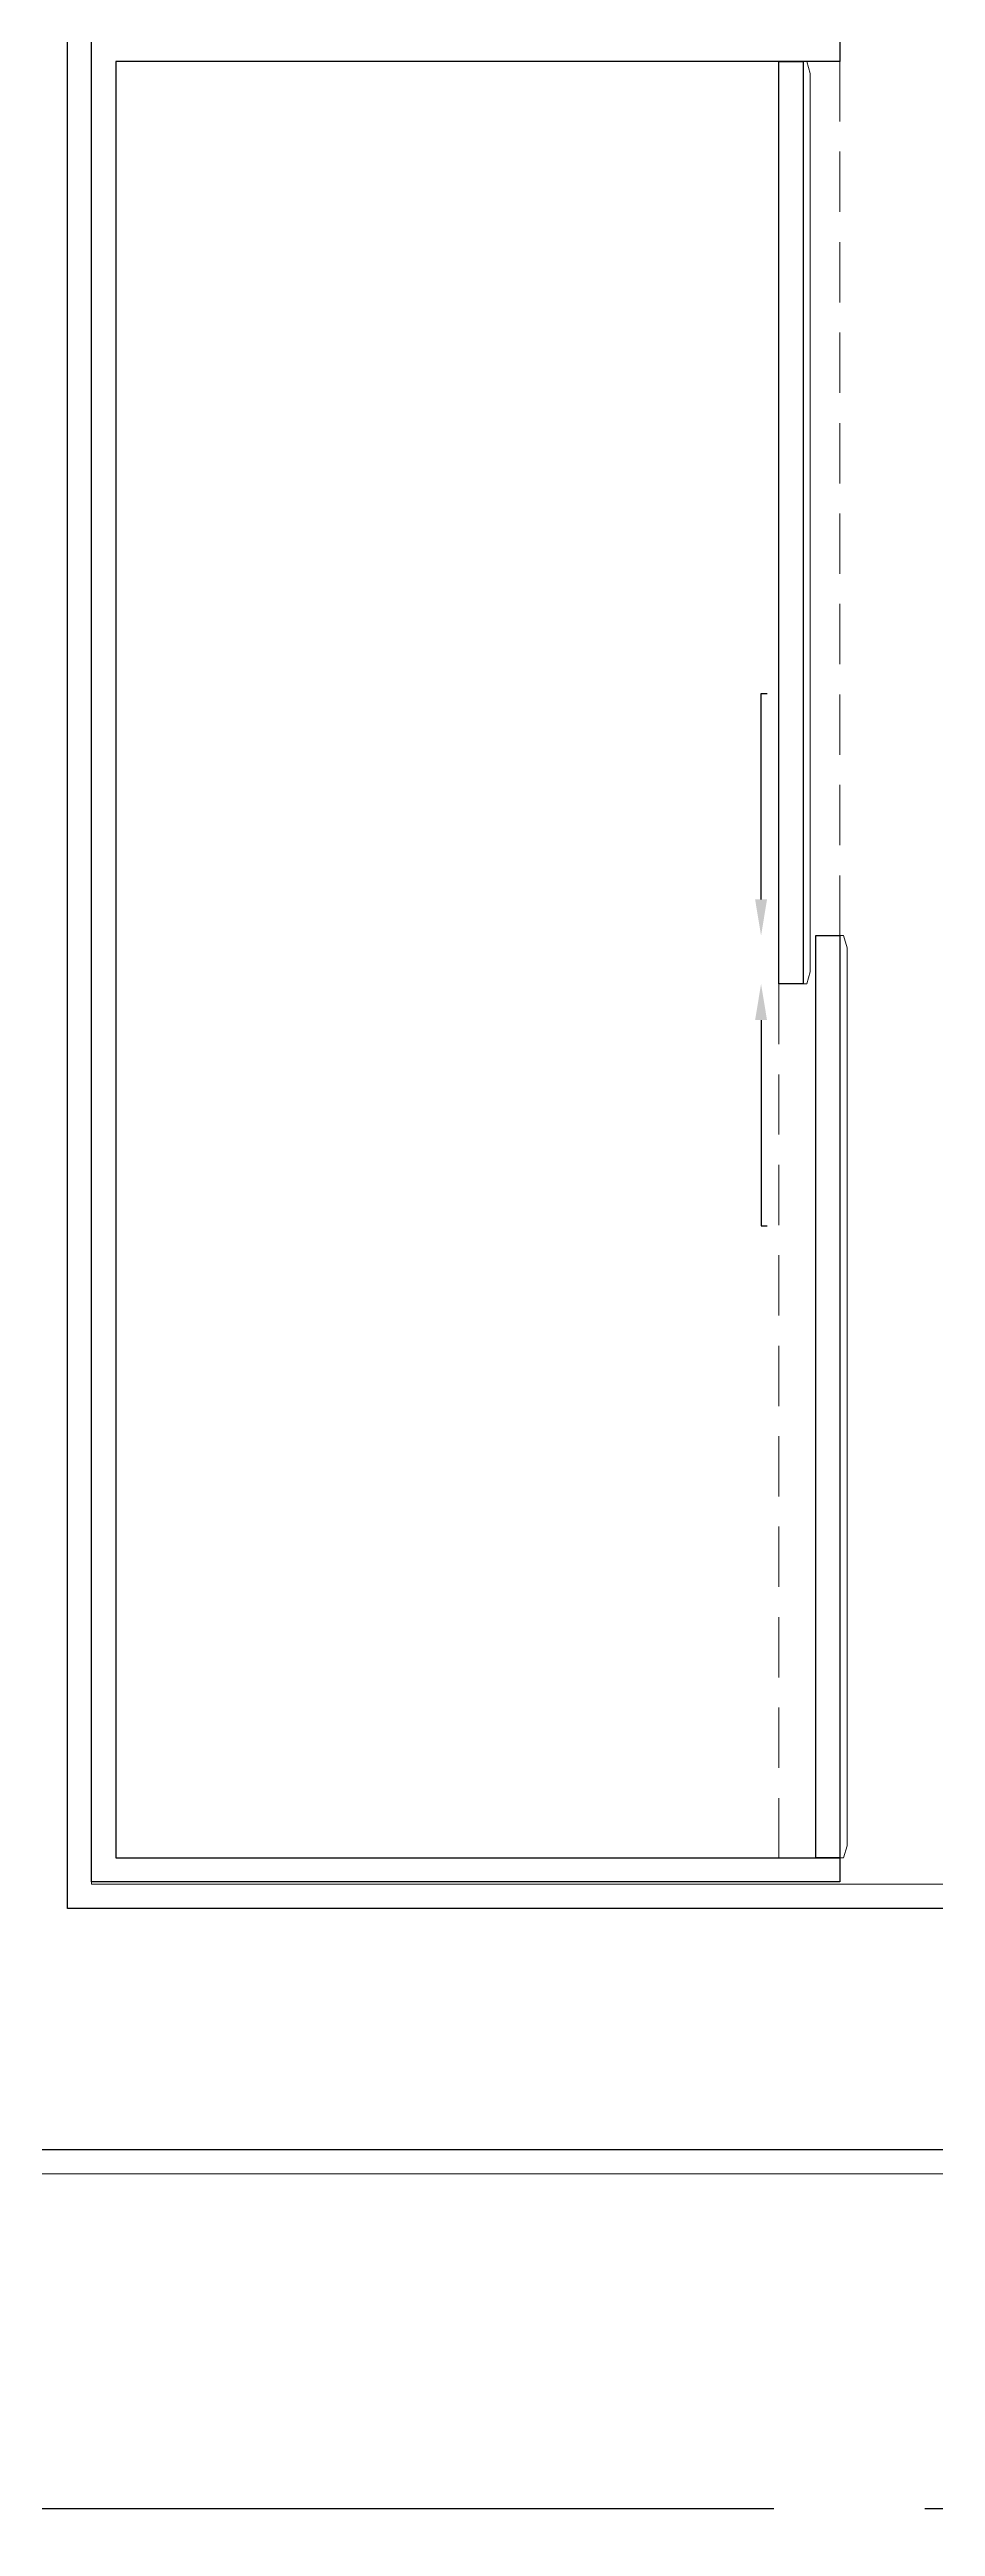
# Model space of a CAD drawing. Header units: inches. Extents: x -12478 to 399182, y -16583 to 525552.
# Drawn here: x 96303 to 97037, y 1137 to 3191 of the extents above; entities that cross this region are included whole.
import ezdxf
from ezdxf import colors
from ezdxf.entities.mleader import LeaderData, LeaderLine
from ezdxf.math import Vec2, Vec3

# ---------------------------------------------------------------- set-up
doc = ezdxf.new("R2010")
doc.units = ezdxf.units.IN
doc.header["$LTSCALE"] = 1000
doc.header["$MEASUREMENT"] = 0
for name, pattern in [('HIDDEN', [0.375, 0.25, -0.125]), ('HIDDEN2', [0.1875, 0.125, -0.0625]), ('XREF-V2-GF_COLS$0$XREF-V-COLS-GF$0$CENTER2', [1.125, 0.75, -0.125, 0.125, -0.125])]:
    doc.linetypes.add(name, pattern=pattern)
doc.layers.add('A-WALL', color=7, linetype='Continuous')
doc.layers.add('WOOD 01', color=34, linetype='Continuous')
for name, color, linetype, lineweight in [('A-WALL-TILE', 8, 'Continuous', 9), ('Built-in', 253, 'HIDDEN', 0), ('Glass-Mirror', 4, 'Continuous', 0), ('WOOD-HID', 8, 'HIDDEN', 18)]:
    doc.layers.add(name, color=color, linetype=linetype, lineweight=lineweight)
doc.styles.get("Standard").update_dxf_attribs({"font": 'arial.ttf'})

msp = doc.modelspace()

# ---------------------------------------------------------------- linework, layer by layer
at = {"layer": 'A-WALL'}
msp.add_line((98177.7, 1649.5, 0), (96337.7, 1649.5, 0), dxfattribs=at)
at = {"layer": 'A-WALL', "elevation": 0}
msp.add_lwpolyline([(92762.2, 1151.2), (93060.5, 1449.5), (98377.7, 1449.5), (98377.7, 1649.5), (98277.7, 1649.5), (98277.7, 3649.9), (98177.7, 3649.9), (98177.7, 1649.5), (96317.7, 1649.5), (96317.7, 4749.9), (98177.6, 4749.9), (98177.6, 4549.9), (98277.6, 4549.9), (98277.6, 4549.9), (98277.7, 5049.5), (98277.7, 5049.5)], dxfattribs=at)
at = {"layer": 'A-WALL-TILE', "lineweight": 0, "elevation": 0}
msp.add_lwpolyline([(92776.3, 1137.1), (93068.7, 1429.5), (98377.7, 1429.5), (98377.7, 1669.5), (98297.7, 1669.5), (98297.7, 3649.9), (98157.7, 3649.9), (98157.7, 1669.5), (96337.7, 1669.5), (96337.7, 4729.9), (98157.6, 4729.9), (98157.7, 4549.9), (98297.7, 4549.9), (98297.7, 5049.5)], dxfattribs=at)
at = {"layer": 'Defpoints', "linetype": 'XREF-V2-GF_COLS$0$XREF-V-COLS-GF$0$CENTER2'}
msp.add_line((91653, 1151.9, 0), (109046.4, 1151.9, 0), dxfattribs=at)
at = {"layer": 'Glass-Mirror', "lineweight": 0, "elevation": 0}
for points in [[(96933.2, 2426), (96933.2, 3170.7), (96930.2, 3180.7), (96927.2, 3180.7), (96927.2, 2416), (96930.2, 2416)], [(96963.7, 1701.4), (96963.7, 2446), (96960.7, 2456), (96957.7, 2456), (96957.7, 1691.4), (96960.7, 1691.4)]]:
    msp.add_lwpolyline(points, close=True, dxfattribs=at)
at = {"layer": 'WOOD 01', "elevation": 0}
msp.add_lwpolyline([(96357.7, 1691.4), (96957.7, 1691.4), (96957.7, 1671.4), (96337.7, 1671.4), (96337.7, 3200.7), (96957.7, 3200.7), (96957.7, 3180.7), (96357.7, 3180.7), (96357.7, 1691.4)], dxfattribs=at)
for points in [[(96927.2, 2416), (96907.2, 2416), (96907.2, 3180.7), (96927.2, 3180.7)], [(96957.7, 1691.4), (96937.7, 1691.4), (96937.7, 2456), (96957.7, 2456)]]:
    msp.add_lwpolyline(points, close=True, dxfattribs=at)
at = {"layer": 'WOOD-HID', "linetype": 'HIDDEN2', "ltscale": 0.4}
for p, q in [((96957.7, 2456, 0), (96957.7, 3180.7, 0)), ((96907.2, 2416, 0), (96907.2, 1691.4, 0))]:
    msp.add_line(p, q, dxfattribs=at)

# ---------------------------------------------------------------- leaders
at = {"layer": 'Built-in', "linetype": 'HIDDEN2', "ltscale": 0.4}
ml = msp.add_multileader_mtext('Standard', dxfattribs=at)
ml.set_content('', color=3)
ml.set_leader_properties(color=1)
ml.build(insert=Vec2(0, 0))
ml.multileader.update_dxf_attribs({"dogleg_length": 5, "arrow_head_size": 30})
ctx = ml.context
ctx.base_point, ctx.char_height, ctx.arrow_head_size, ctx.landing_gap_size, ctx.plane_origin = Vec3(96897.4, 2656.7, 0), 5, 30, 1, Vec3(96892.4, 2456, 0)
notes = []
notes.append((ctx, [(0, (1, 1, 0), (96892.4, 2656.7, 0), (1, 0), 5, [(0, [(96892.4, 2456, 0)], 0, [])])]))
ctx.mtext.insert, ctx.mtext.flow_direction = Vec3(96898.4, 2659.2, 0), 5
ml = msp.add_multileader_mtext('Standard', dxfattribs=at)
ml.set_content('', color=3)
ml.set_leader_properties(color=1)
ml.build(insert=Vec2(0, 0))
ml.multileader.update_dxf_attribs({"dogleg_length": 5, "arrow_head_size": 30})
ctx = ml.context
ctx.base_point, ctx.char_height, ctx.arrow_head_size, ctx.landing_gap_size, ctx.plane_origin = Vec3(96897.4, 2215.4, 0), 5, 30, 1, Vec3(96892.4, 2416, 0)
notes.append((ctx, [(0, (1, 1, 0), (96892.4, 2215.4, 0), (1, 0), 5, [(0, [(96892.4, 2416, 0)], 0, [])])]))
ctx.mtext.insert, ctx.mtext.flow_direction = Vec3(96898.4, 2217.9, 0), 5
for ctx, leaders in notes:
    for number, flags, end, landing, length, lines in leaders:
        leader = LeaderData()
        leader.index, (leader.has_last_leader_line, leader.has_dogleg_vector, leader.attachment_direction) = number, flags
        leader.last_leader_point, leader.dogleg_vector, leader.dogleg_length = Vec3(end), Vec3(landing), length
        for number, points, colour, breaks in lines:
            line = LeaderLine()
            line.index, line.vertices, line.color, line.breaks = number, Vec3.list(points), colors.encode_raw_color(colour), breaks
            leader.lines.append(line)
        ctx.leaders.append(leader)

doc.saveas('drawing.dxf')
